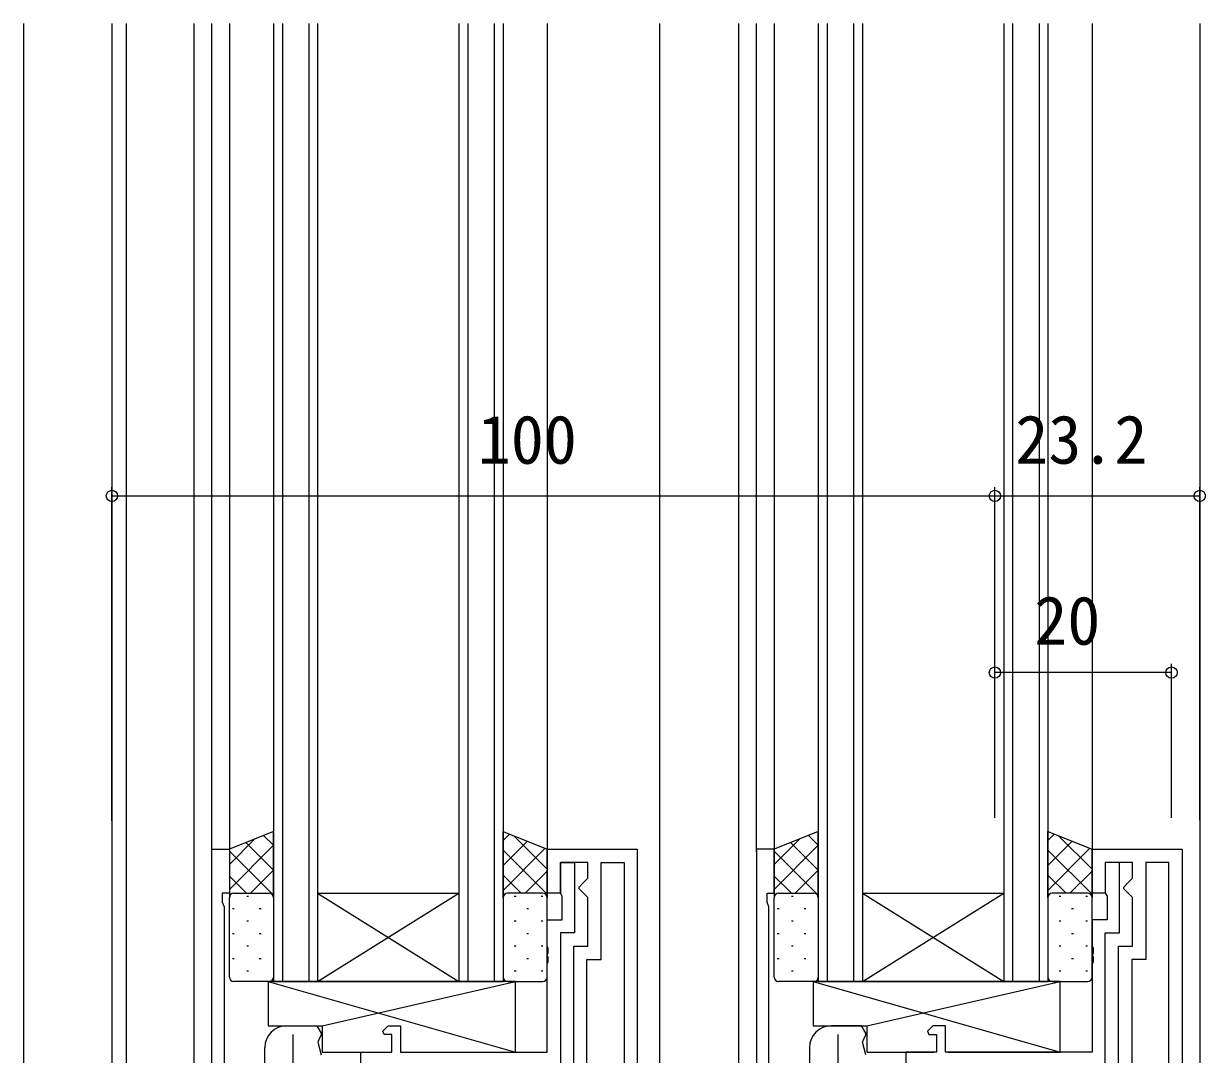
# Model space of a CAD drawing. Units: millimetres, scale not verified. Extents: x -437 to 438, y -344 to 341.
# Drawn here: x -347.2 to -213.4, y -131.9 to -15.2 of the extents above; entities that cross this region are included whole.
import ezdxf
from ezdxf.enums import TextEntityAlignment as Align

# ---------------------------------------------------------------- set-up
doc = ezdxf.new("R2010")
doc.units = ezdxf.units.MM
doc.header["$LTSCALE"] = 2
for name, color, linetype in [('0-2_YKK_11', 7, 'Continuous'), ('0-3_YKK_12', 2, 'Continuous'), ('0-4_YKK_13', 4, 'Continuous'), ('0-5_YKK_D', 6, 'Continuous'), ('0-7_YSS_K', 3, 'Continuous')]:
    doc.layers.add(name, color=color, linetype=linetype)
doc.styles.add('ＭＳ ゴシック', font='')
doc.styles.get('ＭＳ ゴシック').set_extended_font_data('MS Gothic')

msp = doc.modelspace()

# ---------------------------------------------------------------- linework, layer by layer
at = {"layer": '0-2_YKK_11'}
for p, q in [((-316.714, -129.7), (-316.714, -134.7)), ((-255.014, -129.7), (-255.014, -134.7))]:
    msp.add_line(p, q, dxfattribs=at)
for points in [[(-306.014, -201.7), (-306.014, -192.7), (-308.014, -192.7), (-308.014, -194.7), (-309.014, -194.7), (-309.014, -192.7), (-313.714, -192.7), (-314.214, -193.2), (-319.214, -193.2), (-319.714, -192.7), (-324.914, -192.7), (-324.914, -202.7), (-325.914, -202.7), (-325.914, -108.7), (-323.914, -108.7), (-323.914, -113.7), (-324.714, -113.7), (-324.714, -114.7), (-324.514, -115.249), (-324.514, -133), (-319.914, -133), (-319.914, -131.2)], [(-277.714, -108.7), (-277.714, -169.2), (-283.914, -169.2), (-283.914, -178.1), (-286.414, -178.1), (-286.414, -177.1), (-285.914, -176.6), (-285.414, -176.1), (-285.414, -175.1), (-294.614, -175.1)], [(-284.914, -140.2), (-284.914, -119.7), (-283.314, -119.7), (-283.314, -114.2), (-283.814, -113.7), (-284.314, -113.2), (-284.314, -113), (-283.814, -112.5), (-283.314, -112), (-283.314, -110.2), (-286.414, -110.2), (-286.414, -113.7), (-287.914, -113.7), (-287.914, -108.7), (-277.714, -108.7)], [(-262.814, -133), (-262.814, -115.249), (-263.014, -114.7), (-263.014, -113.7), (-262.214, -113.7), (-262.214, -108.7), (-264.214, -108.7), (-264.214, -170.7)], [(-216.014, -108.7), (-216.014, -138.7), (-238.814, -152.7), (-238.814, -158.7), (-243.814, -158.7), (-243.814, -164.6), (-245.914, -164.6), (-245.914, -163.1), (-245.314, -163.1), (-245.314, -159.2)], [(-223.214, -134.7), (-223.214, -119.7), (-221.614, -119.7), (-221.614, -114.2), (-222.114, -113.7), (-222.614, -113.2), (-222.614, -113), (-222.114, -112.5), (-221.614, -112), (-221.614, -110.2), (-224.714, -110.2), (-224.714, -113.7), (-226.214, -113.7), (-226.214, -108.7), (-216.014, -108.7)], [(-309.014, -133), (-309.014, -131.7), (-305.514, -131.7), (-305.514, -129.7), (-306.39, -129.7), (-306.55, -129.312), (-305.938, -128.7), (-304.514, -128.7), (-304.514, -131.7), (-287.914, -131.7), (-287.914, -121.658), (-287.794, -121.475), (-287.794, -120.925), (-287.914, -120.742), (-287.914, -120.658), (-287.794, -120.475), (-287.794, -119.925), (-287.914, -119.742), (-287.914, -116.7), (-286.214, -116.7), (-286.214, -114.046), (-286.414, -113.7), (-286.414, -110.2), (-284.814, -110.2), (-284.814, -118.2), (-286.414, -118.2), (-286.414, -139.3)], [(-224.714, -133.2), (-224.714, -118.2), (-223.114, -118.2), (-223.114, -110.2), (-224.714, -110.2), (-224.714, -113.7), (-224.514, -114.046), (-224.514, -116.7), (-226.214, -116.7), (-226.214, -119.742), (-226.094, -119.925), (-226.094, -120.475), (-226.214, -120.658), (-226.214, -120.742), (-226.094, -120.925), (-226.094, -121.475), (-226.214, -121.658), (-226.214, -131.7), (-242.814, -131.7), (-242.814, -128.7), (-244.238, -128.7), (-244.85, -129.312), (-244.69, -129.7), (-243.814, -129.7), (-243.814, -131.7), (-247.314, -131.7), (-247.314, -133)], [(-317.414, -128.7), (-314.014, -128.7), (-313.514, -129.566), (-313.514, -129.762), (-313.714, -130.108), (-313.899, -130.561), (-313.514, -132)], [(-251.814, -132), (-252.2, -130.558), (-252.014, -130.108), (-251.814, -129.762), (-251.814, -129.566), (-252.314, -128.7), (-255.714, -128.7)], [(-258.214, -131.2), (-258.214, -133)]]:
    msp.add_lwpolyline(points, dxfattribs=at)
for points in [[(-279.214, -110.2), (-279.214, -140.5), (-283.414, -140.5), (-283.414, -121.2), (-281.814, -121.2), (-281.814, -110.2)], [(-217.514, -135), (-217.514, -110.2), (-220.114, -110.2), (-220.114, -121.2), (-221.714, -121.2), (-221.714, -135)]]:
    msp.add_lwpolyline(points, close=True, dxfattribs=at)
for centre in [(-317.414, -131.2), (-255.714, -131.2)]:
    msp.add_arc(centre, 2.5, 90.00001, 179.99999, dxfattribs=at)
at = {"layer": '0-3_YKK_12'}
for p, q in [((-337.214, -15.201), (-337.214, -208.398)), ((-335.616, -15.201), (-335.614, -217.5)), ((-327.914, -202.7), (-327.914, -15.201)), ((-325.914, -108.9), (-325.914, -15.201)), ((-323.914, -15.201), (-323.914, -109.19)), ((-318.914, -15.201), (-318.914, -123.703)), ((-317.914, -15.201), (-317.914, -123.703)), ((-314.914, -15.201), (-314.914, -123.703)), ((-313.914, -15.201), (-313.914, -123.703)), ((-297.914, -15.201), (-297.914, -123.703)), ((-296.914, -15.201), (-296.914, -123.703)), ((-293.914, -15.201), (-293.914, -123.703)), ((-292.914, -15.201), (-292.914, -123.703)), ((-287.914, -15.201), (-287.914, -108.7)), ((-275.214, -15.201), (-275.214, -169.2)), ((-266.214, -170.699), (-266.214, -15.201)), ((-264.214, -109), (-264.214, -15.201)), ((-262.214, -15.201), (-262.214, -109.19)), ((-257.214, -15.201), (-257.214, -123.703)), ((-256.214, -15.201), (-256.214, -123.703)), ((-253.214, -15.201), (-253.214, -123.703)), ((-252.214, -15.201), (-252.214, -123.703)), ((-236.214, -15.201), (-236.214, -123.703)), ((-235.214, -15.201), (-235.214, -123.703)), ((-232.214, -15.201), (-232.214, -123.703)), ((-231.214, -15.201), (-231.214, -123.703)), ((-226.214, -15.201), (-226.214, -108.7)), ((-214.014, -15.201), (-214.014, -133.4)), ((-313.914, -113.703), (-297.914, -113.703)), ((-313.914, -113.703), (-297.914, -123.703)), ((-313.914, -123.703), (-297.914, -113.703)), ((-252.214, -113.703), (-236.214, -113.703)), ((-252.214, -113.703), (-236.214, -123.703)), ((-252.214, -123.703), (-236.214, -113.703)), ((-318.914, -123.703), (-292.914, -123.703)), ((-257.214, -123.703), (-231.214, -123.703))]:
    msp.add_line(p, q, dxfattribs=at)
at = {"layer": '0-4_YKK_13'}
for p, q in [((-292.914, -107.722), (-292.186, -106.994)), ((-231.214, -107.722), (-230.486, -106.994)), ((-323.914, -110.438), (-321.022, -107.546)), ((-323.914, -113.266), (-318.914, -108.266)), ((-318.914, -111.095), (-322.051, -107.958)), ((-318.914, -108.266), (-320.031, -107.15)), ((-292.914, -110.551), (-290.166, -107.802)), ((-287.914, -110.982), (-291.713, -107.183)), ((-262.214, -110.438), (-259.322, -107.546)), ((-262.214, -113.266), (-257.214, -108.266)), ((-257.214, -111.095), (-260.351, -107.958)), ((-257.214, -108.266), (-258.331, -107.15)), ((-231.214, -110.551), (-228.466, -107.802)), ((-226.214, -110.982), (-230.013, -107.183)), ((-323.914, -108.703), (-323.914, -114.203)), ((-318.914, -113.923), (-323.914, -108.923)), ((-292.914, -113.379), (-288.145, -108.61)), ((-287.914, -113.811), (-292.914, -108.811)), ((-287.914, -108.703), (-287.914, -114.203)), ((-262.214, -108.703), (-262.214, -114.203)), ((-257.214, -113.923), (-262.214, -108.923)), ((-231.214, -113.379), (-226.445, -108.61)), ((-226.214, -113.811), (-231.214, -108.811)), ((-226.214, -108.703), (-226.214, -114.203)), ((-321.963, -113.703), (-323.914, -111.752)), ((-321.522, -113.703), (-318.914, -111.095)), ((-290.85, -113.703), (-292.914, -111.639)), ((-290.409, -113.703), (-287.914, -111.208)), ((-260.263, -113.703), (-262.214, -111.752)), ((-259.822, -113.703), (-257.214, -111.095)), ((-229.15, -113.703), (-231.214, -111.639)), ((-228.709, -113.703), (-226.214, -111.208)), ((-323.414, -113.703), (-319.414, -113.703)), ((-288.414, -113.703), (-292.414, -113.703)), ((-261.714, -113.703), (-257.714, -113.703)), ((-226.714, -113.703), (-230.714, -113.703)), ((-323.914, -123.203), (-323.914, -114.203)), ((-321.944, -114.013), (-321.744, -114.013)), ((-318.968, -113.977), (-318.914, -113.923)), ((-318.914, -114.203), (-318.914, -123.203)), ((-292.914, -114.203), (-292.914, -123.203)), ((-291.644, -114.013), (-291.444, -114.013)), ((-288.614, -114.013), (-288.414, -114.013)), ((-287.936, -114.058), (-287.914, -114.036)), ((-287.914, -123.203), (-287.914, -114.203)), ((-262.214, -123.203), (-262.214, -114.203)), ((-260.244, -114.013), (-260.044, -114.013)), ((-257.268, -113.977), (-257.214, -113.923)), ((-257.214, -114.203), (-257.214, -123.203)), ((-231.214, -114.203), (-231.214, -123.203)), ((-229.944, -114.013), (-229.744, -114.013)), ((-226.914, -114.013), (-226.714, -114.013)), ((-226.236, -114.058), (-226.214, -114.036)), ((-226.214, -123.203), (-226.214, -114.203)), ((-323.559, -115.428), (-323.359, -115.428)), ((-320.529, -115.428), (-320.329, -115.428)), ((-290.229, -115.428), (-290.029, -115.428)), ((-261.859, -115.428), (-261.659, -115.428)), ((-258.829, -115.428), (-258.629, -115.428)), ((-228.529, -115.428), (-228.329, -115.428)), ((-321.944, -116.843), (-321.744, -116.843)), ((-291.644, -116.843), (-291.444, -116.843)), ((-288.614, -116.843), (-288.414, -116.843)), ((-260.244, -116.843), (-260.044, -116.843)), ((-229.944, -116.843), (-229.744, -116.843)), ((-226.914, -116.843), (-226.714, -116.843)), ((-323.559, -118.258), (-323.359, -118.258)), ((-320.529, -118.258), (-320.329, -118.258)), ((-290.229, -118.258), (-290.029, -118.258)), ((-261.859, -118.258), (-261.659, -118.258)), ((-258.829, -118.258), (-258.629, -118.258)), ((-228.529, -118.258), (-228.329, -118.258)), ((-321.944, -119.673), (-321.744, -119.673)), ((-291.644, -119.673), (-291.444, -119.673)), ((-288.614, -119.673), (-288.414, -119.673)), ((-260.244, -119.673), (-260.044, -119.673)), ((-229.944, -119.673), (-229.744, -119.673)), ((-226.914, -119.673), (-226.714, -119.673)), ((-323.559, -121.088), (-323.359, -121.088)), ((-320.529, -121.088), (-320.329, -121.088)), ((-290.229, -121.088), (-290.029, -121.088)), ((-261.859, -121.088), (-261.659, -121.088)), ((-258.829, -121.088), (-258.629, -121.088)), ((-228.529, -121.088), (-228.329, -121.088)), ((-321.944, -122.503), (-321.744, -122.503)), ((-291.644, -122.503), (-291.444, -122.503)), ((-288.614, -122.503), (-288.414, -122.503)), ((-260.244, -122.503), (-260.044, -122.503)), ((-229.944, -122.503), (-229.744, -122.503)), ((-226.914, -122.503), (-226.714, -122.503)), ((-319.414, -123.703), (-323.414, -123.703)), ((-319.514, -123.7), (-291.514, -131.7)), ((-313.414, -128.7), (-291.514, -123.7)), ((-292.414, -123.703), (-288.414, -123.703)), ((-257.714, -123.703), (-261.714, -123.703)), ((-257.814, -123.7), (-229.814, -131.7)), ((-251.714, -128.7), (-229.814, -123.7)), ((-230.714, -123.703), (-226.714, -123.703))]:
    msp.add_line(p, q, dxfattribs=at)
for points in [[(-318.914, -114.203), (-318.914, -106.703), (-323.914, -108.703)], [(-292.914, -114.203), (-292.914, -106.703), (-287.914, -108.703)], [(-257.214, -114.203), (-257.214, -106.703), (-262.214, -108.703)], [(-231.214, -114.203), (-231.214, -106.703), (-226.214, -108.703)], [(-304.217, -131.7), (-291.514, -131.7), (-291.514, -123.7), (-319.514, -123.7), (-319.514, -128.7), (-313.414, -128.7), (-313.414, -131.7), (-305.811, -131.7)], [(-242.517, -131.7), (-229.814, -131.7), (-229.814, -123.7), (-257.814, -123.7), (-257.814, -128.7), (-251.714, -128.7), (-251.714, -131.7), (-244.111, -131.7)]]:
    msp.add_lwpolyline(points, dxfattribs=at)
for centre, start, end in [((-323.414, -114.203), 90, 180), ((-319.414, -114.203), 0, 90), ((-292.414, -114.203), 90, 180), ((-288.414, -114.203), 0, 90), ((-261.714, -114.203), 90, 180), ((-257.714, -114.203), 0, 90), ((-230.714, -114.203), 90, 180), ((-226.714, -114.203), 0, 90), ((-323.414, -123.203), 180, 270), ((-319.414, -123.203), 270, 0), ((-292.414, -123.203), 180, 270), ((-288.414, -123.203), 270, 0), ((-261.714, -123.203), 180, 270), ((-257.714, -123.203), 270, 0), ((-230.714, -123.203), 180, 270), ((-226.714, -123.203), 270, 0)]:
    msp.add_arc(centre, 0.5, start, end, dxfattribs=at)
at = {"layer": '0-5_YKK_D'}
for p, q in [((-337.214, -105.514), (-337.214, -67.7)), ((-237.214, -105.175), (-237.214, -67.7)), ((-237.214, -105.175), (-237.214, -67.7)), ((-214.014, -105.44), (-214.014, -67.7)), ((-337.214, -68.7), (-237.214, -68.7)), ((-237.214, -68.7), (-214.014, -68.7)), ((-237.214, -97.937), (-237.214, -87.7)), ((-217.212, -105.172), (-217.212, -87.7)), ((-217.212, -88.7), (-237.214, -88.7))]:
    msp.add_line(p, q, dxfattribs=at)
for centre in [(-337.214, -68.7), (-237.214, -68.7), (-237.214, -68.7), (-214.014, -68.7), (-237.214, -88.7), (-217.212, -88.7)]:
    msp.add_circle(centre, 0.637, dxfattribs=at)
at = {"layer": '0-7_YSS_K'}
msp.add_line((-347.214, -15.201), (-347.214, -232.544), dxfattribs=at)

# ---------------------------------------------------------------- texts
at = {"layer": '0-5_YKK_D', "style": 'ＭＳ ゴシック'}
for s, p in [('100', (-295.779, -66.7)), ('23.2', (-234.904, -66.7)), ('20', (-232.753, -87.2))]:
    msp.add_text(s, height=5.499, dxfattribs=at).set_placement(p, align=Align.BOTTOM_LEFT)

doc.saveas('drawing.dxf')
